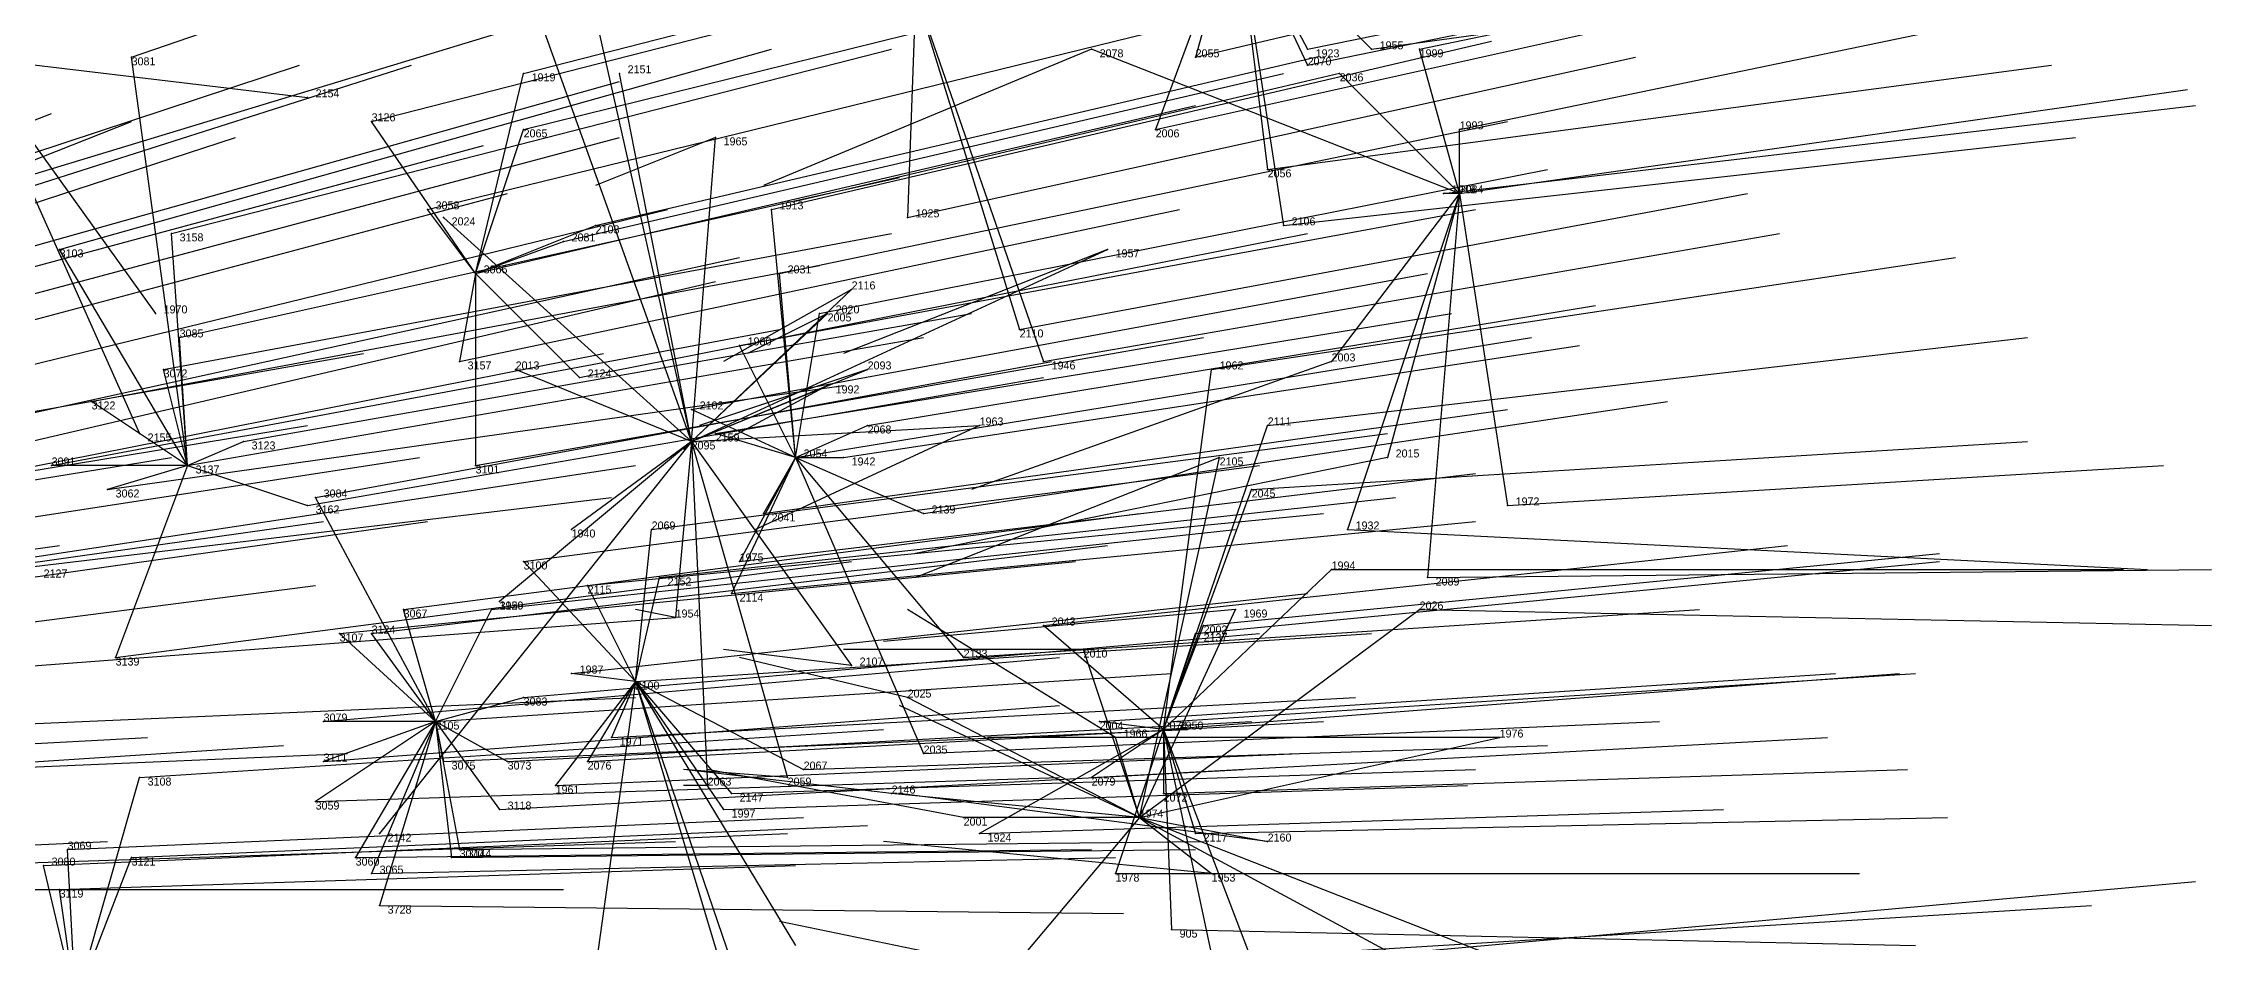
# Model space of a CAD drawing. Extents: x -0.5 to 0.59, y -0.5 to 0.58.
# Drawn here: x 0.31 to 0.581, y -0.0005 to 0.1117 of the extents above; entities that cross this region are included whole.
import ezdxf

# ---------------------------------------------------------------- set-up
doc = ezdxf.new("R2010")
doc.units = 0
for name, color, linetype in [('Facilities', 3, 'CONTINUOUS'), ('Facilities_lines', 3, 'CONTINUOUS'), ('Normals', 1, 'CONTINUOUS'), ('Source_points', 5, 'CONTINUOUS'), ('Text', 3, 'CONTINUOUS')]:
    doc.layers.add(name, color=color, linetype=linetype)

msp = doc.modelspace()

# ---------------------------------------------------------------- linework, layer by layer
at = {"layer": 'Facilities', "color": 3}
for p in [(0.487, 0.093, -1.24), (0.364, 0.083, -0.934), (0.391, 0.062, -1.25), (0.404, 0.06, -1.021), (0.328, 0.059, -0.833), (0.384, 0.032, -0.962), (0.359, 0.027, -0.899), (0.45, 0.026, -1.126), (0.447, 0.015, -1.25)]:
    msp.add_point(p, dxfattribs=at)
at = {"layer": 'Facilities_lines', "color": 3}
for p, q in [((0.459, 0.128, -1.192), (0.449, 0.101, -1.15)), ((0.459, 0.128, -1.192), (0.454, 0.11, -1.167)), ((0.459, 0.128, -1.192), (0.468, 0.111, -1.202)), ((0.459, 0.128, -1.192), (0.476, 0.111, -1.222)), ((0.459, 0.128, -1.192), (0.463, 0.096, -1.181)), ((0.459, 0.128, -1.192), (0.468, 0.109, -1.201)), ((0.459, 0.128, -1.192), (0.465, 0.089, -1.184)), ((0.391, 0.062, -1.25), (0.368, 0.126, -1.25)), ((0.391, 0.062, -1.25), (0.377, 0.124, -1.25)), ((0.419, 0.118, -1.089), (0.418, 0.09, -1.07)), ((0.419, 0.118, -1.089), (0.435, 0.072, -1.103)), ((0.419, 0.118, -1.089), (0.432, 0.076, -1.096)), ((0.301, 0.11, -1.25), (0.324, 0.078, -1.25)), ((0.301, 0.11, -1.25), (0.343, 0.105, -1.25)), ((0.301, 0.11, -1.25), (0.322, 0.063, -1.25)), ((0.328, 0.059, -0.833), (0.321, 0.11, -0.847)), ((0.487, 0.093, -1.24), (0.441, 0.111, -1.25)), ((0.487, 0.093, -1.24), (0.482, 0.111, -1.236)), ((0.364, 0.083, -0.934), (0.37, 0.108, -0.965)), ((0.391, 0.062, -1.25), (0.382, 0.108, -1.25)), ((0.487, 0.093, -1.24), (0.472, 0.108, -1.25)), ((0.364, 0.083, -0.934), (0.351, 0.102, -0.914)), ((0.364, 0.083, -0.934), (0.37, 0.101, -0.958)), ((0.487, 0.093, -1.24), (0.487, 0.101, -1.243)), ((0.391, 0.062, -1.25), (0.394, 0.1, -1.25)), ((0.487, 0.093, -1.24), (0.471, 0.072, -1.25)), ((0.487, 0.093, -1.24), (0.473, 0.051, -1.19)), ((0.487, 0.093, -1.24), (0.478, 0.06, -1.25)), ((0.487, 0.093, -1.24), (0.483, 0.045, -1.214)), ((0.487, 0.093, -1.24), (0.485, 0.093, -1.235)), ((0.487, 0.093, -1.24), (0.493, 0.054, -1.241)), ((0.364, 0.083, -0.934), (0.358, 0.091, -0.925)), ((0.391, 0.062, -1.25), (0.36, 0.09, -1.25)), ((0.404, 0.06, -1.021), (0.401, 0.091, -1.029)), ((0.328, 0.059, -0.833), (0.326, 0.088, -0.844)), ((0.364, 0.083, -0.934), (0.379, 0.089, -0.972)), ((0.364, 0.083, -0.934), (0.375, 0.087, -0.963)), ((0.328, 0.059, -0.833), (0.312, 0.086, -0.809)), ((0.391, 0.062, -1.25), (0.443, 0.086, -1.25)), ((0.364, 0.083, -0.934), (0.362, 0.072, -0.923)), ((0.364, 0.083, -0.934), (0.377, 0.07, -0.959)), ((0.364, 0.083, -0.934), (0.364, 0.059, -0.922)), ((0.404, 0.06, -1.021), (0.402, 0.083, -1.027)), ((0.391, 0.062, -1.25), (0.411, 0.081, -1.25)), ((0.391, 0.062, -1.25), (0.408, 0.078, -1.25)), ((0.404, 0.06, -1.021), (0.407, 0.078, -1.036)), ((0.328, 0.059, -0.833), (0.327, 0.075, -0.838)), ((0.404, 0.06, -1.021), (0.397, 0.074, -1.01)), ((0.328, 0.059, -0.833), (0.325, 0.071, -0.831)), ((0.391, 0.062, -1.25), (0.369, 0.071, -1.25)), ((0.391, 0.062, -1.25), (0.413, 0.071, -1.25)), ((0.45, 0.026, -1.126), (0.456, 0.071, -1.154)), ((0.391, 0.062, -1.25), (0.408, 0.069, -1.25)), ((0.328, 0.059, -0.833), (0.316, 0.067, -0.806)), ((0.404, 0.06, -1.021), (0.391, 0.066, -0.992)), ((0.391, 0.062, -1.25), (0.427, 0.064, -1.25)), ((0.404, 0.06, -1.021), (0.394, 0.063, -0.997)), ((0.404, 0.06, -1.021), (0.413, 0.064, -1.044)), ((0.45, 0.026, -1.126), (0.463, 0.064, -1.167)), ((0.328, 0.059, -0.833), (0.335, 0.062, -0.852)), ((0.391, 0.062, -1.25), (0.352, 0.013, -1.25)), ((0.391, 0.062, -1.25), (0.367, 0.042, -1.25)), ((0.391, 0.062, -1.25), (0.376, 0.051, -1.25)), ((0.391, 0.062, -1.25), (0.389, 0.04, -1.25)), ((0.391, 0.062, -1.25), (0.403, 0.02, -1.25)), ((0.391, 0.062, -1.25), (0.393, 0.019, -1.25)), ((0.391, 0.062, -1.25), (0.411, 0.034, -1.25)), ((0.404, 0.06, -1.021), (0.396, 0.043, -0.996)), ((0.404, 0.06, -1.021), (0.397, 0.047, -0.998)), ((0.404, 0.06, -1.021), (0.4, 0.053, -1.009)), ((0.404, 0.06, -1.021), (0.41, 0.06, -1.036)), ((0.404, 0.06, -1.021), (0.42, 0.023, -1.051)), ((0.404, 0.06, -1.021), (0.425, 0.035, -1.066)), ((0.404, 0.06, -1.021), (0.42, 0.053, -1.059)), ((0.447, 0.015, -1.25), (0.457, 0.06, -1.25)), ((0.328, 0.059, -0.833), (0.311, 0.059, -0.791)), ((0.328, 0.059, -0.833), (0.318, 0.056, -0.808)), ((0.328, 0.059, -0.833), (0.319, 0.035, -0.801)), ((0.328, 0.059, -0.833), (0.343, 0.054, -0.869)), ((0.359, 0.027, -0.899), (0.344, 0.055, -0.872)), ((0.45, 0.026, -1.126), (0.461, 0.056, -1.16)), ((0.384, 0.032, -0.962), (0.386, 0.051, -0.973)), ((0.384, 0.032, -0.962), (0.37, 0.047, -0.931)), ((0.384, 0.032, -0.962), (0.378, 0.044, -0.951)), ((0.384, 0.032, -0.962), (0.387, 0.045, -0.974)), ((0.45, 0.026, -1.126), (0.471, 0.046, -1.183)), ((0.359, 0.027, -0.899), (0.355, 0.041, -0.893)), ((0.359, 0.027, -0.899), (0.366, 0.041, -0.921)), ((0.447, 0.015, -1.25), (0.459, 0.041, -1.25)), ((0.447, 0.015, -1.25), (0.482, 0.041, -1.209)), ((0.359, 0.027, -0.899), (0.347, 0.038, -0.872)), ((0.359, 0.027, -0.899), (0.351, 0.038, -0.882)), ((0.45, 0.026, -1.126), (0.435, 0.039, -1.093)), ((0.45, 0.026, -1.126), (0.455, 0.039, -1.141)), ((0.45, 0.026, -1.126), (0.454, 0.038, -1.14)), ((0.447, 0.015, -1.25), (0.44, 0.036, -1.25)), ((0.384, 0.032, -0.962), (0.376, 0.033, -0.944)), ((0.359, 0.027, -0.899), (0.37, 0.03, -0.927)), ((0.384, 0.032, -0.962), (0.374, 0.019, -0.936)), ((0.384, 0.032, -0.962), (0.378, -0.011, -0.945)), ((0.384, 0.032, -0.962), (0.378, 0.022, -0.946)), ((0.384, 0.032, -0.962), (0.381, 0.025, -0.955)), ((0.384, 0.032, -0.962), (0.404, -0.001, -1.009)), ((0.384, 0.032, -0.962), (0.396, -0.008, -0.989)), ((0.384, 0.032, -0.962), (0.398, -0.009, -0.994)), ((0.384, 0.032, -0.962), (0.405, 0.021, -1.013)), ((0.384, 0.032, -0.962), (0.395, 0.016, -0.989)), ((0.384, 0.032, -0.962), (0.396, 0.018, -0.992)), ((0.447, 0.015, -1.25), (0.418, 0.03, -1.25)), ((0.359, 0.027, -0.899), (0.344, 0.017, -0.861)), ((0.359, 0.027, -0.899), (0.345, 0.027, -0.864)), ((0.359, 0.027, -0.899), (0.345, 0.022, -0.864)), ((0.359, 0.027, -0.899), (0.349, 0.01, -0.872)), ((0.359, 0.027, -0.899), (0.351, 0.008, -0.878)), ((0.359, 0.027, -0.899), (0.352, 0.004, -0.881)), ((0.359, 0.027, -0.899), (0.368, 0.022, -0.921)), ((0.359, 0.027, -0.899), (0.361, 0.01, -0.904)), ((0.359, 0.027, -0.899), (0.36, 0.022, -0.902)), ((0.359, 0.027, -0.899), (0.367, 0.016, -0.919)), ((0.359, 0.027, -0.899), (0.362, 0.011, -0.906)), ((0.45, 0.026, -1.126), (0.427, 0.013, -1.069)), ((0.45, 0.026, -1.126), (0.441, 0.02, -1.103)), ((0.45, 0.026, -1.126), (0.442, 0.027, -1.106)), ((0.45, 0.026, -1.126), (0.444, 0.008, -1.109)), ((0.447, 0.015, -1.25), (0.444, 0.025, -1.25)), ((0.447, 0.015, -1.25), (0.492, 0.025, -1.25)), ((0.45, 0.026, -1.126), (0.451, 0.027, -1.131)), ((0.45, 0.026, -1.126), (0.457, -0.007, -1.142)), ((0.45, 0.026, -1.126), (0.451, 0.001, -1.127)), ((0.45, 0.026, -1.126), (0.463, -0.008, -1.157)), ((0.45, 0.026, -1.126), (0.45, 0.018, -1.125)), ((0.45, 0.026, -1.126), (0.454, 0.013, -1.136)), ((0.314, -0.008, -0.786), (0.322, 0.02, -0.807)), ((0.447, 0.015, -1.25), (0.416, 0.018, -1.25)), ((0.447, 0.015, -1.25), (0.425, 0.015, -1.25)), ((0.447, 0.015, -1.25), (0.431, -0.004, -1.25)), ((0.447, 0.015, -1.25), (0.499, -0.013, -1.249)), ((0.447, 0.015, -1.25), (0.493, -0.003, -1.234)), ((0.447, 0.015, -1.25), (0.456, 0.008, -1.25)), ((0.447, 0.015, -1.25), (0.463, 0.012, -1.25)), ((0.314, -0.008, -0.786), (0.313, 0.011, -0.782)), ((0.314, -0.008, -0.786), (0.31, 0.009, -0.776)), ((0.314, -0.008, -0.786), (0.321, 0.01, -0.802)), ((0.314, -0.008, -0.786), (0.312, 0.006, -0.78))]:
    msp.add_line(p, q, dxfattribs=at)
at = {"layer": 'Normals', "color": 1}
for p, q in [((0.321, 0.11, -0.847), (0.408, 0.14, -0.81)), ((0.37, 0.108, -0.965), (0.46, 0.131, -0.927)), ((0.454, 0.11, -1.167), (0.547, 0.132, -1.138)), ((0.468, 0.111, -1.202), (0.566, 0.131, -1.21)), ((0.468, 0.109, -1.201), (0.565, 0.129, -1.208)), ((0.482, 0.111, -1.236), (0.573, 0.13, -1.273)), ((0.351, 0.102, -0.914), (0.441, 0.125, -0.877)), ((0.37, 0.101, -0.958), (0.459, 0.123, -0.92)), ((0.476, 0.111, -1.222), (0.57, 0.124, -1.253)), ((0.449, 0.101, -1.15), (0.539, 0.121, -1.112)), ((0.291, 0.09, -0.762), (0.38, 0.117, -0.724)), ((0.487, 0.101, -1.243), (0.569, 0.118, -1.298)), ((0.358, 0.091, -0.925), (0.448, 0.113, -0.887)), ((0.401, 0.091, -1.029), (0.491, 0.112, -0.991)), ((0.254, 0.08, -0.667), (0.342, 0.109, -0.629)), ((0.268, 0.081, -0.699), (0.356, 0.109, -0.662)), ((0.312, 0.086, -0.809), (0.401, 0.111, -0.771)), ((0.326, 0.088, -0.844), (0.416, 0.111, -0.808)), ((0.379, 0.089, -0.972), (0.469, 0.11, -0.935)), ((0.441, 0.111, -1.25), (0.4, 0.094, -1.16)), ((0.418, 0.09, -1.07), (0.509, 0.11, -1.033)), ((0.463, 0.096, -1.181), (0.561, 0.109, -1.168)), ((0.293, 0.082, -0.761), (0.382, 0.107, -0.723)), ((0.375, 0.087, -0.963), (0.465, 0.108, -0.925)), ((0.382, 0.108, -1.25), (0.382, 0.108, -1.15)), ((0.472, 0.108, -1.25), (0.404, 0.092, -1.178)), ((0.487, 0.093, -1.24), (0.578, 0.106, -1.279)), ((0.224, 0.069, -0.586), (0.311, 0.103, -0.55)), ((0.343, 0.105, -1.25), (0.343, 0.105, -1.15)), ((0.364, 0.083, -0.934), (0.454, 0.104, -0.895)), ((0.485, 0.093, -1.235), (0.579, 0.104, -1.268)), ((0.235, 0.068, -0.611), (0.321, 0.102, -0.574)), ((0.402, 0.083, -1.027), (0.493, 0.102, -0.99)), ((0.245, 0.071, -0.639), (0.334, 0.1, -0.603)), ((0.276, 0.075, -0.714), (0.365, 0.099, -0.677)), ((0.292, 0.076, -0.754), (0.382, 0.1, -0.717)), ((0.394, 0.1, -1.25), (0.379, 0.094, -1.151)), ((0.465, 0.089, -1.184), (0.564, 0.1, -1.171)), ((0.327, 0.075, -0.838), (0.417, 0.095, -0.801)), ((0.407, 0.078, -1.036), (0.498, 0.096, -0.999)), ((0.278, 0.069, -0.715), (0.368, 0.093, -0.679)), ((0.432, 0.076, -1.096), (0.523, 0.093, -1.06)), ((0.298, 0.069, -0.764), (0.388, 0.091, -0.726)), ((0.36, 0.09, -1.25), (0.36, 0.09, -1.15)), ((0.362, 0.072, -0.923), (0.452, 0.091, -0.884)), ((0.397, 0.074, -1.01), (0.489, 0.091, -0.973)), ((0.325, 0.071, -0.831), (0.416, 0.088, -0.794)), ((0.377, 0.07, -0.959), (0.468, 0.088, -0.921)), ((0.435, 0.072, -1.103), (0.527, 0.088, -1.067)), ((0.306, 0.065, -0.783), (0.397, 0.085, -0.745)), ((0.443, 0.086, -1.25), (0.41, 0.073, -1.156)), ((0.456, 0.071, -1.154), (0.549, 0.085, -1.119)), ((0.304, 0.061, -0.775), (0.394, 0.082, -0.737)), ((0.316, 0.067, -0.806), (0.407, 0.084, -0.769)), ((0.391, 0.066, -0.992), (0.483, 0.083, -0.955)), ((0.411, 0.081, -1.25), (0.395, 0.072, -1.152)), ((0.413, 0.064, -1.044), (0.504, 0.079, -1.007)), ((0.311, 0.059, -0.791), (0.402, 0.076, -0.754)), ((0.324, 0.078, -1.25), (0.324, 0.078, -1.15)), ((0.335, 0.062, -0.852), (0.426, 0.078, -0.815)), ((0.394, 0.063, -0.997), (0.486, 0.078, -0.96)), ((0.408, 0.078, -1.25), (0.398, 0.073, -1.151)), ((0.328, 0.059, -0.833), (0.42, 0.075, -0.796)), ((0.364, 0.059, -0.922), (0.455, 0.075, -0.883)), ((0.404, 0.06, -1.021), (0.496, 0.075, -0.985)), ((0.41, 0.06, -1.036), (0.502, 0.074, -1)), ((0.463, 0.064, -1.167), (0.558, 0.075, -1.139)), ((0.259, 0.057, -0.663), (0.35, 0.073, -0.625)), ((0.289, 0.055, -0.737), (0.38, 0.073, -0.699)), ((0.344, 0.055, -0.872), (0.436, 0.072, -0.835)), ((0.369, 0.071, -1.25), (0.369, 0.071, -1.15)), ((0.413, 0.071, -1.25), (0.392, 0.064, -1.153)), ((0.471, 0.072, -1.25), (0.426, 0.056, -1.162)), ((0.318, 0.056, -0.808), (0.41, 0.069, -0.77)), ((0.343, 0.054, -0.869), (0.435, 0.07, -0.832)), ((0.408, 0.069, -1.25), (0.395, 0.062, -1.151)), ((0.4, 0.053, -1.009), (0.493, 0.066, -0.973)), ((0.42, 0.053, -1.059), (0.513, 0.067, -1.023)), ((0.252, 0.049, -0.641), (0.343, 0.064, -0.604)), ((0.322, 0.063, -1.25), (0.322, 0.063, -1.15)), ((0.386, 0.051, -0.973), (0.478, 0.063, -0.935)), ((0.427, 0.064, -1.25), (0.399, 0.051, -1.155)), ((0.234, 0.045, -0.596), (0.326, 0.06, -0.56)), ((0.266, 0.046, -0.676), (0.357, 0.06, -0.637)), ((0.391, 0.062, -1.25), (0.39, 0.061, -1.15)), ((0.457, 0.06, -1.25), (0.419, 0.045, -1.159)), ((0.478, 0.06, -1.25), (0.419, 0.048, -1.17)), ((0.461, 0.056, -1.16), (0.558, 0.062, -1.137)), ((0.292, 0.045, -0.74), (0.384, 0.059, -0.701)), ((0.37, 0.047, -0.931), (0.462, 0.059, -0.894)), ((0.397, 0.047, -0.998), (0.489, 0.058, -0.962)), ((0.493, 0.054, -1.241), (0.575, 0.059, -1.299)), ((0.289, 0.044, -0.731), (0.381, 0.055, -0.693)), ((0.387, 0.045, -0.974), (0.479, 0.055, -0.937)), ((0.253, 0.039, -0.64), (0.345, 0.052, -0.603)), ((0.266, 0.039, -0.673), (0.358, 0.052, -0.634)), ((0.355, 0.041, -0.893), (0.447, 0.053, -0.856)), ((0.378, 0.044, -0.951), (0.47, 0.053, -0.914)), ((0.396, 0.043, -0.996), (0.489, 0.052, -0.959)), ((0.22, 0.036, -0.558), (0.312, 0.049, -0.52)), ((0.351, 0.038, -0.882), (0.443, 0.049, -0.845)), ((0.366, 0.041, -0.921), (0.459, 0.051, -0.884)), ((0.376, 0.051, -1.25), (0.376, 0.051, -1.15)), ((0.435, 0.039, -1.093), (0.528, 0.049, -1.056)), ((0.473, 0.051, -1.19), (0.573, 0.046, -1.184)), ((0.319, 0.035, -0.801), (0.411, 0.047, -0.764)), ((0.347, 0.038, -0.872), (0.439, 0.047, -0.834)), ((0.454, 0.038, -1.14), (0.547, 0.047, -1.103)), ((0.455, 0.039, -1.141), (0.547, 0.048, -1.104)), ((0.251, 0.032, -0.633), (0.344, 0.044, -0.597)), ((0.471, 0.046, -1.183), (0.57, 0.046, -1.172)), ((0.483, 0.045, -1.214), (0.581, 0.046, -1.237)), ((0.367, 0.042, -1.25), (0.367, 0.042, -1.15)), ((0.376, 0.033, -0.944), (0.468, 0.043, -0.907)), ((0.389, 0.04, -1.25), (0.384, 0.041, -1.15)), ((0.459, 0.041, -1.25), (0.415, 0.037, -1.161)), ((0.444, 0.025, -1.25), (0.418, 0.041, -1.155)), ((0.425, 0.035, -1.066), (0.517, 0.041, -1.029)), ((0.482, 0.041, -1.209), (0.581, 0.039, -1.219)), ((0.296, 0.033, -0.746), (0.389, 0.04, -0.708)), ((0.37, 0.03, -0.927), (0.462, 0.038, -0.89)), ((0.384, 0.032, -0.962), (0.476, 0.038, -0.925)), ((0.411, 0.034, -1.25), (0.395, 0.036, -1.151)), ((0.44, 0.036, -1.25), (0.41, 0.036, -1.155)), ((0.345, 0.027, -0.864), (0.437, 0.035, -0.826)), ((0.359, 0.027, -0.899), (0.451, 0.033, -0.861)), ((0.418, 0.03, -1.25), (0.397, 0.035, -1.152)), ((0.442, 0.027, -1.106), (0.534, 0.033, -1.068)), ((0.45, 0.026, -1.126), (0.542, 0.033, -1.089)), ((0.451, 0.027, -1.131), (0.544, 0.033, -1.094)), ((0.292, 0.026, -0.733), (0.384, 0.03, -0.695)), ((0.381, 0.025, -0.955), (0.474, 0.03, -0.918)), ((0.345, 0.022, -0.864), (0.437, 0.029, -0.826)), ((0.447, 0.015, -1.25), (0.417, 0.029, -1.155)), ((0.23, 0.02, -0.577), (0.323, 0.025, -0.54)), ((0.322, 0.02, -0.807), (0.415, 0.026, -0.769)), ((0.36, 0.022, -0.902), (0.453, 0.026, -0.864)), ((0.368, 0.022, -0.921), (0.461, 0.027, -0.884)), ((0.378, 0.022, -0.946), (0.47, 0.027, -0.909)), ((0.42, 0.023, -1.051), (0.512, 0.027, -1.013)), ((0.492, 0.025, -1.25), (0.428, 0.025, -1.173)), ((0.441, 0.02, -1.103), (0.533, 0.025, -1.066)), ((0.247, 0.018, -0.62), (0.34, 0.024, -0.582)), ((0.255, 0.019, -0.64), (0.348, 0.023, -0.603)), ((0.374, 0.019, -0.936), (0.467, 0.023, -0.899)), ((0.405, 0.021, -1.013), (0.498, 0.024, -0.977)), ((0.344, 0.017, -0.861), (0.437, 0.02, -0.823)), ((0.367, 0.016, -0.919), (0.46, 0.021, -0.882)), ((0.416, 0.018, -1.25), (0.39, 0.021, -1.153)), ((0.403, 0.02, -1.25), (0.39, 0.021, -1.151)), ((0.393, 0.019, -1.25), (0.39, 0.019, -1.15)), ((0.425, 0.015, -1.25), (0.393, 0.021, -1.156)), ((0.395, 0.016, -0.989), (0.488, 0.019, -0.953)), ((0.396, 0.018, -0.992), (0.489, 0.021, -0.955)), ((0.45, 0.018, -1.125), (0.543, 0.021, -1.089)), ((0.463, 0.012, -1.25), (0.417, 0.018, -1.161)), ((0.313, 0.011, -0.782), (0.405, 0.015, -0.744)), ((0.321, 0.01, -0.802), (0.413, 0.014, -0.764)), ((0.427, 0.013, -1.069), (0.52, 0.016, -1.031)), ((0.454, 0.013, -1.136), (0.548, 0.015, -1.1)), ((0.225, 0.008, -0.563), (0.318, 0.012, -0.526)), ((0.297, 0.009, -0.742), (0.389, 0.012, -0.703)), ((0.31, 0.009, -0.776), (0.403, 0.013, -0.738)), ((0.349, 0.01, -0.872), (0.441, 0.011, -0.834)), ((0.352, 0.013, -1.25), (0.352, 0.013, -1.15)), ((0.361, 0.01, -0.904), (0.454, 0.011, -0.867)), ((0.362, 0.011, -0.906), (0.455, 0.012, -0.869)), ((0.456, 0.008, -1.25), (0.415, 0.012, -1.159)), ((0.312, 0.006, -0.78), (0.404, 0.009, -0.742)), ((0.351, 0.008, -0.878), (0.444, 0.01, -0.84)), ((0.217, 0.004, -0.544), (0.31, 0.006, -0.506)), ((0.282, 0.006, -0.705), (0.375, 0.006, -0.668)), ((0.444, 0.008, -1.109), (0.537, 0.008, -1.072)), ((0.479, -0.002, -1.199), (0.579, 0.007, -1.192)), ((0.352, 0.004, -0.881), (0.445, 0.003, -0.843)), ((0.468, -0.002, -1.169), (0.566, 0.004, -1.154)), ((0.431, -0.004, -1.25), (0.402, 0.002, -1.155)), ((0.451, 0.001, -1.127), (0.544, -0.001, -1.09))]:
    msp.add_line(p, q, dxfattribs=at)
at = {"layer": 'Source_points', "color": 5}
for p in [(0.321, 0.11, -0.847), (0.441, 0.111, -1.25), (0.454, 0.11, -1.167), (0.468, 0.111, -1.202), (0.468, 0.109, -1.201), (0.476, 0.111, -1.222), (0.482, 0.111, -1.236), (0.37, 0.108, -0.965), (0.382, 0.108, -1.25), (0.472, 0.108, -1.25), (0.343, 0.105, -1.25), (0.351, 0.102, -0.914), (0.37, 0.101, -0.958), (0.449, 0.101, -1.15), (0.487, 0.101, -1.243), (0.394, 0.1, -1.25), (0.463, 0.096, -1.181), (0.485, 0.093, -1.235), (0.358, 0.091, -0.925), (0.36, 0.09, -1.25), (0.401, 0.091, -1.029), (0.418, 0.09, -1.07), (0.326, 0.088, -0.844), (0.375, 0.087, -0.963), (0.379, 0.089, -0.972), (0.465, 0.089, -1.184), (0.312, 0.086, -0.809), (0.443, 0.086, -1.25), (0.402, 0.083, -1.027), (0.411, 0.081, -1.25), (0.324, 0.078, -1.25), (0.407, 0.078, -1.036), (0.408, 0.078, -1.25), (0.432, 0.076, -1.096), (0.327, 0.075, -0.838), (0.397, 0.074, -1.01), (0.325, 0.071, -0.831), (0.362, 0.072, -0.923), (0.369, 0.071, -1.25), (0.413, 0.071, -1.25), (0.435, 0.072, -1.103), (0.456, 0.071, -1.154), (0.471, 0.072, -1.25), (0.377, 0.07, -0.959), (0.408, 0.069, -1.25), (0.316, 0.067, -0.806), (0.391, 0.066, -0.992), (0.322, 0.063, -1.25), (0.394, 0.063, -0.997), (0.413, 0.064, -1.044), (0.427, 0.064, -1.25), (0.463, 0.064, -1.167), (0.335, 0.062, -0.852), (0.41, 0.06, -1.036), (0.457, 0.06, -1.25), (0.478, 0.06, -1.25), (0.311, 0.059, -0.791), (0.364, 0.059, -0.922), (0.318, 0.056, -0.808), (0.344, 0.055, -0.872), (0.461, 0.056, -1.16), (0.343, 0.054, -0.869), (0.4, 0.053, -1.009), (0.42, 0.053, -1.059), (0.493, 0.054, -1.241), (0.376, 0.051, -1.25), (0.386, 0.051, -0.973), (0.473, 0.051, -1.19), (0.37, 0.047, -0.931), (0.397, 0.047, -0.998), (0.378, 0.044, -0.951), (0.387, 0.045, -0.974), (0.471, 0.046, -1.183), (0.483, 0.045, -1.214), (0.355, 0.041, -0.893), (0.366, 0.041, -0.921), (0.367, 0.042, -1.25), (0.396, 0.043, -0.996), (0.459, 0.041, -1.25), (0.482, 0.041, -1.209), (0.347, 0.038, -0.872), (0.351, 0.038, -0.882), (0.389, 0.04, -1.25), (0.435, 0.039, -1.093), (0.454, 0.038, -1.14), (0.455, 0.039, -1.141), (0.44, 0.036, -1.25), (0.319, 0.035, -0.801), (0.376, 0.033, -0.944), (0.411, 0.034, -1.25), (0.425, 0.035, -1.066), (0.37, 0.03, -0.927), (0.418, 0.03, -1.25), (0.345, 0.027, -0.864), (0.381, 0.025, -0.955), (0.442, 0.027, -1.106), (0.444, 0.025, -1.25), (0.451, 0.027, -1.131), (0.492, 0.025, -1.25), (0.345, 0.022, -0.864), (0.36, 0.022, -0.902), (0.368, 0.022, -0.921), (0.378, 0.022, -0.946), (0.42, 0.023, -1.051), (0.322, 0.02, -0.807), (0.374, 0.019, -0.936), (0.393, 0.019, -1.25), (0.403, 0.02, -1.25), (0.405, 0.021, -1.013), (0.441, 0.02, -1.103), (0.344, 0.017, -0.861), (0.396, 0.018, -0.992), (0.416, 0.018, -1.25), (0.45, 0.018, -1.125), (0.367, 0.016, -0.919), (0.395, 0.016, -0.989), (0.425, 0.015, -1.25), (0.313, 0.011, -0.782), (0.352, 0.013, -1.25), (0.362, 0.011, -0.906), (0.427, 0.013, -1.069), (0.454, 0.013, -1.136), (0.463, 0.012, -1.25), (0.31, 0.009, -0.776), (0.321, 0.01, -0.802), (0.349, 0.01, -0.872), (0.361, 0.01, -0.904), (0.312, 0.006, -0.78), (0.351, 0.008, -0.878), (0.444, 0.008, -1.109), (0.456, 0.008, -1.25), (0.352, 0.004, -0.881), (0.451, 0.001, -1.127)]:
    msp.add_point(p, dxfattribs=at)

# ---------------------------------------------------------------- texts
at = {"layer": 'Text', "color": 3}
for s, p in [('1955', (0.477, 0.111, -1.222)), ('3081', (0.321, 0.109, -0.847)), ('2151', (0.383, 0.108, -1.25)), ('2078', (0.442, 0.11, -1.25)), ('2055', (0.454, 0.11, -1.167)), ('2070', (0.468, 0.109, -1.201)), ('1923', (0.469, 0.11, -1.202)), ('1999', (0.482, 0.11, -1.236)), ('2154', (0.344, 0.105, -1.25)), ('1919', (0.371, 0.107, -0.965)), ('2036', (0.472, 0.107, -1.25)), ('3126', (0.351, 0.102, -0.914)), ('2065', (0.37, 0.1, -0.958)), ('2006', (0.449, 0.1, -1.15)), ('1993', (0.487, 0.101, -1.243)), ('1965', (0.395, 0.099, -1.25)), ('2056', (0.463, 0.095, -1.181)), ('1948', (0.486, 0.093, -1.235)), ('2084', (0.487, 0.093, -1.24)), ('3058', (0.359, 0.091, -0.925)), ('2024', (0.361, 0.089, -1.25)), ('1913', (0.402, 0.091, -1.029)), ('1925', (0.419, 0.09, -1.07)), ('2106', (0.466, 0.089, -1.184)), ('3158', (0.327, 0.087, -0.844)), ('2081', (0.376, 0.087, -0.963)), ('2103', (0.379, 0.088, -0.972)), ('3103', (0.312, 0.085, -0.809)), ('1957', (0.444, 0.085, -1.25)), ('3066', (0.365, 0.083, -0.934)), ('2031', (0.403, 0.083, -1.027)), ('2116', (0.411, 0.081, -1.25)), ('1970', (0.325, 0.078, -1.25)), ('2020', (0.409, 0.078, -1.25)), ('3085', (0.327, 0.075, -0.838)), ('2005', (0.408, 0.077, -1.036)), ('2110', (0.432, 0.075, -1.096)), ('1980', (0.398, 0.074, -1.01)), ('3072', (0.325, 0.07, -0.831)), ('3157', (0.363, 0.071, -0.923)), ('2013', (0.369, 0.071, -1.25)), ('2124', (0.378, 0.07, -0.959)), ('2093', (0.413, 0.071, -1.25)), ('1946', (0.436, 0.071, -1.103)), ('1962', (0.457, 0.071, -1.154)), ('2003', (0.471, 0.072, -1.25)), ('1992', (0.409, 0.068, -1.25)), ('3122', (0.316, 0.066, -0.806)), ('2102', (0.392, 0.066, -0.992)), ('2155', (0.323, 0.062, -1.25)), ('2159', (0.394, 0.062, -0.997)), ('2068', (0.413, 0.063, -1.044)), ('1963', (0.427, 0.064, -1.25)), ('2111', (0.463, 0.064, -1.167)), ('3091', (0.311, 0.059, -0.791)), ('3123', (0.336, 0.061, -0.852)), ('2095', (0.391, 0.061, -1.25)), ('2054', (0.405, 0.06, -1.021)), ('1942', (0.411, 0.059, -1.036)), ('2105', (0.457, 0.059, -1.25)), ('2015', (0.479, 0.06, -1.25)), ('3137', (0.329, 0.058, -0.833)), ('3101', (0.364, 0.058, -0.922)), ('3062', (0.319, 0.055, -0.808)), ('3084', (0.345, 0.055, -0.872)), ('2045', (0.461, 0.055, -1.16)), ('1972', (0.494, 0.054, -1.241)), ('3162', (0.344, 0.053, -0.869)), ('2069', (0.386, 0.051, -0.973)), ('2041', (0.401, 0.052, -1.009)), ('2139', (0.421, 0.053, -1.059)), ('1932', (0.474, 0.051, -1.19)), ('1940', (0.376, 0.05, -1.25)), ('3100', (0.37, 0.046, -0.931)), ('1975', (0.397, 0.047, -0.998)), ('1994', (0.471, 0.046, -1.183)), ('2127', (0.31, 0.045, -1.25)), ('2115', (0.378, 0.043, -0.951)), ('2152', (0.388, 0.044, -0.974)), ('2089', (0.484, 0.044, -1.214)), ('3067', (0.355, 0.04, -0.893)), ('3159', (0.367, 0.041, -0.921)), ('1920', (0.367, 0.041, -1.25)), ('1954', (0.389, 0.04, -1.25)), ('2114', (0.397, 0.042, -0.996)), ('1969', (0.46, 0.04, -1.25)), ('2026', (0.482, 0.041, -1.209)), ('3107', (0.347, 0.037, -0.872)), ('3124', (0.351, 0.038, -0.882)), ('2043', (0.436, 0.039, -1.093)), ('2002', (0.455, 0.038, -1.141)), ('2137', (0.455, 0.037, -1.14)), ('2133', (0.425, 0.035, -1.066)), ('2010', (0.44, 0.035, -1.25)), ('3139', (0.319, 0.034, -0.801)), ('1987', (0.377, 0.033, -0.944)), ('2107', (0.412, 0.034, -1.25)), ('3083', (0.37, 0.029, -0.927)), ('2100', (0.384, 0.031, -0.962)), ('2025', (0.418, 0.03, -1.25)), ('3079', (0.345, 0.027, -0.864)), ('3105', (0.359, 0.026, -0.899)), ('1971', (0.382, 0.024, -0.955)), ('2004', (0.442, 0.026, -1.106)), ('1966', (0.445, 0.025, -1.25)), ('2074', (0.45, 0.026, -1.126)), ('1950', (0.452, 0.026, -1.131)), ('1976', (0.492, 0.025, -1.25)), ('3111', (0.345, 0.022, -0.864)), ('3075', (0.361, 0.021, -0.902)), ('3073', (0.368, 0.021, -0.921)), ('2076', (0.378, 0.021, -0.946)), ('2067', (0.405, 0.021, -1.013)), ('2035', (0.42, 0.023, -1.051)), ('3108', (0.323, 0.019, -0.807)), ('1961', (0.374, 0.018, -0.936)), ('2063', (0.393, 0.019, -1.25)), ('2059', (0.403, 0.019, -1.25)), ('2146', (0.416, 0.018, -1.25)), ('2079', (0.441, 0.019, -1.103)), ('3059', (0.344, 0.016, -0.861)), ('3118', (0.368, 0.016, -0.919)), ('2147', (0.397, 0.017, -0.992)), ('2072', (0.45, 0.017, -1.125)), ('1997', (0.396, 0.015, -0.989)), ('2001', (0.425, 0.014, -1.25)), ('1974', (0.447, 0.015, -1.25)), ('3069', (0.313, 0.011, -0.782)), ('2142', (0.353, 0.012, -1.25)), ('3070', (0.362, 0.01, -0.904)), ('3144', (0.363, 0.01, -0.906)), ('1924', (0.428, 0.012, -1.069)), ('2117', (0.455, 0.012, -1.136)), ('2160', (0.463, 0.012, -1.25)), ('3080', (0.311, 0.009, -0.776)), ('3121', (0.321, 0.009, -0.802)), ('3060', (0.349, 0.009, -0.872)), ('3065', (0.352, 0.008, -0.878)), ('3119', (0.312, 0.005, -0.78)), ('1978', (0.444, 0.007, -1.109)), ('1953', (0.456, 0.007, -1.25)), ('3728', (0.353, 0.003, -0.881)), ('905', (0.452, 0, -1.127))]:
    msp.add_text(s, height=0.001, dxfattribs=at).set_placement(p)

doc.saveas('drawing.dxf')
